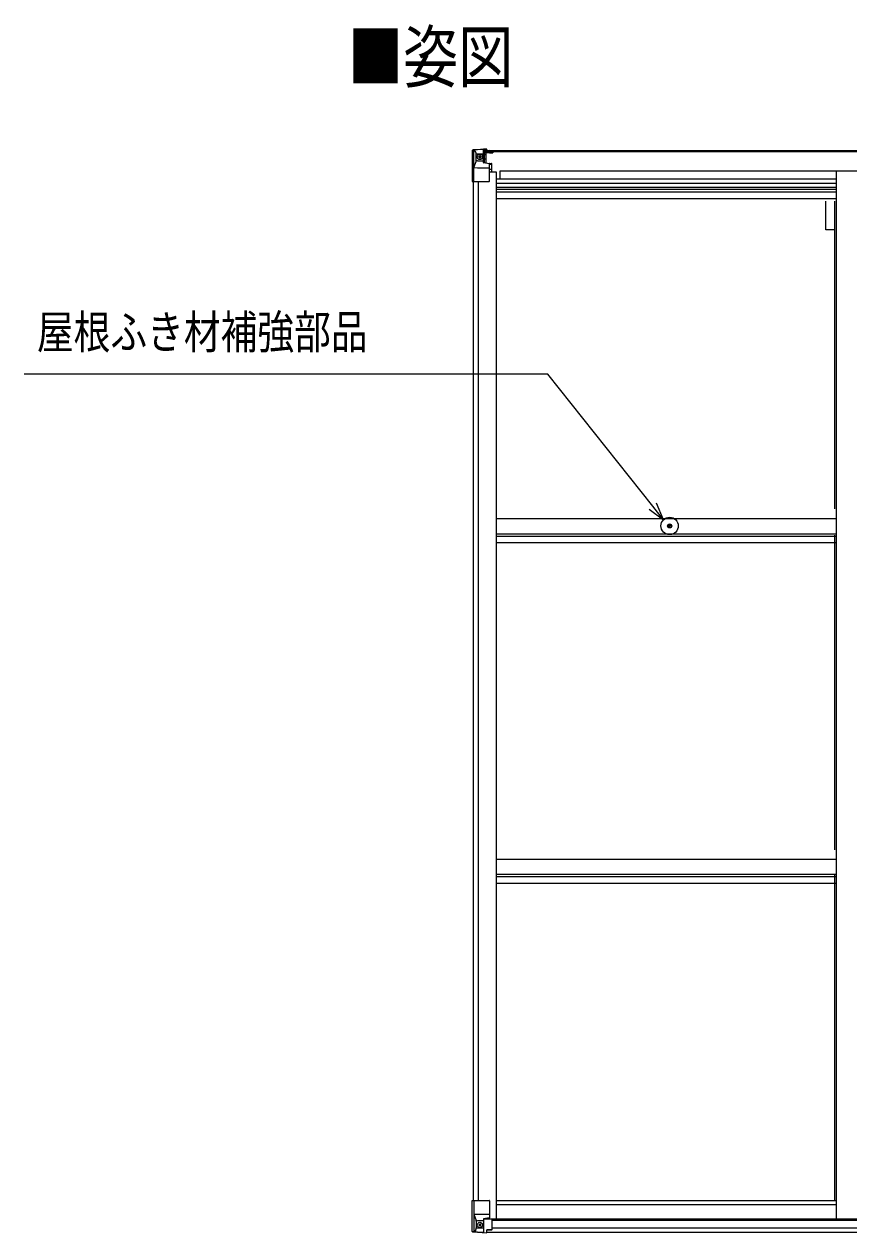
# Model space of a CAD drawing. Units: millimetres, scale not verified. Extents: x -8410 to 8410, y -5941 to 5943.
# Drawn here: x -3407 to -1791, y -136 to 2231 of the extents above; entities that cross this region are included whole.
import ezdxf
from ezdxf.enums import TextEntityAlignment as Align

# ---------------------------------------------------------------- set-up
doc = ezdxf.new("R2010")
doc.units = ezdxf.units.MM
doc.header["$LTSCALE"] = 30
for name, color, linetype in [('0-2_USER1', 3, 'Continuous'), ('0-5_YKK_13', 4, 'Continuous'), ('0-6_YKK_A1', 4, 'Continuous'), ('0-7_YKK_D', 6, 'Continuous')]:
    doc.layers.add(name, color=color, linetype=linetype)
doc.styles.add('ＭＳ ゴシック', font='')
doc.styles.get('ＭＳ ゴシック').set_extended_font_data('MS Gothic')

msp = doc.modelspace()

# ---------------------------------------------------------------- linework, layer by layer
at = {"layer": '0-5_YKK_13'}
for p, q in [((-2528.8, 1984.3), (-2528.8, 1984.26)), ((-2527.87, 1985.3), (-2527.87, 1985.3)), ((-2527.87, 1985.26), (-2527.87, 1985.3)), ((-2518.9, 1985.69), (-2526.82, 1985.21)), ((-2525.96, 1984.24), (-2525.96, 1984.18)), ((-2525.96, 1923.59), (-2525.96, 1984.18)), ((-2521.99, 1980.8), (-2524.73, 1984.47)), ((-2521.14, 1977.29), (-2518.81, 1977.35)), ((-2521.14, 1963.82), (-2521.14, 1977.29)), ((-2506.8, 1986.48), (-2518.8, 1985.69)), ((-2518.8, 1977.35), (-2506.8, 1977.35)), ((-2513.32, 1970.15), (-2513.32, 1969.19)), ((-2507.8, 1977.35), (-2506.8, 1977.35)), ((-2500.3, 1986.99), (-2506.8, 1986.59)), ((-2506.8, 1960.49), (-2506.8, 1986.59)), ((-2506.8, 1985.71), (-2500.3, 1986.1)), ((-2505.3, 1980.88), (-2506.8, 1980.88)), ((-2505.3, 1977.35), (-2506.8, 1977.35)), ((-2500.3, 1985.18), (-2505.3, 1985.09)), ((-2504.8, 1980.52), (-2505.3, 1980.52)), ((-2501.3, 1975.59), (-2505.3, 1975.59)), ((-2501.3, 1967.39), (-2505.3, 1967.39)), ((-2505.2, 1979.22), (-2501.3, 1979.22)), ((-2504.81, 1979.43), (-2504.81, 1979.6)), ((-2504.81, 1979.6), (-2504.8, 1979.6)), ((-2504.8, 1981.55), (-2504.8, 1979.6)), ((-2496.8, 1981.55), (-2504.8, 1981.55)), ((-2496.8, 1981.52), (-2504.8, 1981.52)), ((-2494.8, 1979.68), (-2504.8, 1979.6)), ((-2501.3, 1959.49), (-2501.3, 1979.46)), ((-2500.3, 1986.1), (-2500.3, 1986.99)), ((-2500.3, 1985.59), (-2500.3, 1986.1)), ((-2500.3, 1985.59), (-2500.3, 1985.18)), ((-2500.3, 1985.18), (-2500.3, 1984.36)), ((-2495.3, 1984.79), (-2495.3, 1984.36)), ((-2495, 1984.79), (-2495.3, 1984.79)), ((-2495, 1984.79), (-2493.31, 1984.36)), ((-2494.8, 1981.29), (-2489.8, 1981.29)), ((-2494.8, 1979.68), (-2494.8, 1981.29)), ((-2489.8, 1982.22), (-2489.8, 1981.29)), ((-2489.8, 1981.29), (-2488.8, 1981.29)), ((-2488.8, 1981.29), (-2488.8, 1982.22)), ((-2488.8, 1981.29), (-2488.8, 1979.72)), ((-2488.8, 1979.61), (-2488.8, 1979.72)), ((-2525.42, 1950.47), (-2521.27, 1962.56)), ((-2525.42, 1950.47), (-2518.8, 1950.26)), ((-2518.8, 1963.79), (-2521.14, 1963.82)), ((-2518.8, 1963.79), (-2506.8, 1963.79)), ((-2518.8, 1963.79), (-2518.8, 1963.79)), ((-2518.8, 1950.26), (-2494.8, 1950.26)), ((-2505.3, 1963.79), (-2506.8, 1963.79)), ((-2505.98, 1960.24), (-2495.63, 1958.58)), ((-2505.98, 1959.6), (-2505.98, 1960.24)), ((-2495.63, 1957.95), (-2505.98, 1959.6)), ((-2495.63, 1958.58), (-2495.63, 1957.95)), ((-2495.35, 1958.5), (-2491.3, 1958.47)), ((-2494.8, 1924.59), (-2494.8, 1957.69)), ((-2490.3, 1946.59), (-2494.8, 1946.59)), ((-2490.3, 1958.46), (-2491.3, 1958.47)), ((-2491.3, 1956.73), (-2490.3, 1956.74)), ((-2490.3, 1942.24), (-2490.3, 1958.46)), ((-2525.96, 1923.59), (-2495.8, 1923.59)), ((-2144.23, 1249.28), (-2143.12, 1249.3)), ((-2144.23, 1248.28), (-2143.12, 1248.26)), ((-2143.12, 1249.3), (-2142.6, 1249.4)), ((-2143.12, 1248.26), (-2142.6, 1248.16)), ((-2142.5, 1249.91), (-2142.6, 1249.4)), ((-2142.5, 1247.64), (-2142.6, 1248.16)), ((-2142.48, 1251.02), (-2142.5, 1249.91)), ((-2142.48, 1246.53), (-2142.5, 1247.64)), ((-2141.48, 1251.02), (-2141.46, 1249.91)), ((-2141.48, 1246.53), (-2141.46, 1247.64)), ((-2141.46, 1249.91), (-2141.36, 1249.4)), ((-2141.46, 1247.64), (-2141.36, 1248.16)), ((-2140.85, 1249.3), (-2141.36, 1249.4)), ((-2140.85, 1248.26), (-2141.36, 1248.16)), ((-2139.74, 1249.28), (-2140.85, 1249.3)), ((-2139.74, 1248.28), (-2140.85, 1248.26)), ((-2528.8, -72.39), (-2495.8, -72.39)), ((-2528.8, -133.1), (-2528.8, -72.39)), ((-2525.96, -72.39), (-2525.96, -132.97)), ((-2494.8, -73.39), (-2494.8, -106.48)), ((-2525.42, -99.27), (-2518.8, -99.05)), ((-2525.42, -99.27), (-2521.27, -111.35)), ((-2518.8, -112.59), (-2521.14, -112.62)), ((-2521.14, -112.62), (-2521.14, -126.09)), ((-2518.8, -99.05), (-2494.8, -99.05)), ((-2518.8, -112.59), (-2518.8, -112.59)), ((-2506.8, -112.59), (-2518.8, -112.59)), ((-2514.28, -118.95), (-2514.28, -117.99)), ((-2506.8, -108.6), (-2500.3, -108.6)), ((-2506.8, -108.6), (-2506.8, -135.39)), ((-2495.63, -106.74), (-2505.98, -108.4)), ((-2505.98, -108.4), (-2505.98, -108.6)), ((-2503.28, -108.6), (-2495.63, -107.38)), ((-2500.3, -108.6), (-2491.3, -108.63)), ((-2495.63, -107.38), (-2495.63, -106.74)), ((-2490.3, -109.54), (-2490.3, -129.7)), ((-2527.87, -134.05), (-2527.87, -134.1)), ((-2518.9, -134.48), (-2526.82, -134.01)), ((-2525.96, -133.04), (-2525.96, -132.97)), ((-2521.99, -129.6), (-2524.73, -133.26)), ((-2521.14, -126.09), (-2518.8, -126.15)), ((-2518.8, -126.14), (-2506.8, -126.14)), ((-2506.8, -135.27), (-2518.8, -134.49)), ((-2500.3, -135.78), (-2500.3, -129.84)), ((-2491.3, -130.41), (-2500.3, -130.47))]:
    msp.add_line(p, q, dxfattribs=at)
for points in [[(-2528.8, 1984.26), (-2528.8, 1923.59), (-2525.96, 1923.59)], [(-2527.87, 1985.3), (-2518.8, 1985.86), (-2506.8, 1986.59)], [(-2515.24, 1971.11), (-2516.2, 1971.11), (-2516.2, 1972.07), (-2515.24, 1972.07)], [(-2514.28, 1973.03), (-2514.28, 1973.99), (-2513.32, 1973.99), (-2513.32, 1973.03)], [(-2513.32, 1969.19), (-2514.28, 1969.19), (-2514.28, 1970.15)], [(-2512.36, 1972.07), (-2511.4, 1972.07), (-2511.4, 1971.11), (-2512.36, 1971.11)], [(-2500.3, 1985.59), (-2505.3, 1985.59), (-2505.3, 1960.13)], [(-2489.8, 1979.56), (-2504.8, 1979.43), (-2504.81, 1979.43)], [(-2504.8, 1980.52), (-2496.8, 1980.52), (-2496.8, 1982.22)], [(-2494.8, 1979.68), (-2494.8, 1979.67), (-2488.8, 1979.72)], [(-2491.3, 1958.47), (-2491.3, 1956.73), (-2494.8, 1956.72)], [(-2514.28, -117.99), (-2513.32, -117.99), (-2513.32, -118.95)], [(-2527.87, -134.1), (-2518.8, -134.65), (-2500.3, -135.78)], [(-2515.24, -120.87), (-2516.2, -120.87), (-2516.2, -119.91), (-2515.24, -119.91)], [(-2513.32, -121.83), (-2513.32, -122.79), (-2514.28, -122.79), (-2514.28, -121.83)], [(-2512.36, -119.91), (-2511.4, -119.91), (-2511.4, -120.87), (-2512.36, -120.87)], [(-2490.3, -129.7), (-2490.32, -129.8), (-2500.3, -129.84)]]:
    msp.add_lwpolyline(points, dxfattribs=at)
for centre, radius in [((-2513.8, 1971.59), 5.3), ((-2141.98, 1248.78), 17), ((-2141.98, 1248.78), 4), ((-2513.8, -120.39), 5.3)]:
    msp.add_circle(centre, radius, dxfattribs=at)
for centre, radius, start, end in [((-2527.81, 1984.3), 0.999, 93.4424, 179.95083), ((-2527.81, 1984.26), 0.999, 93.4424, 179.95083), ((-2527.8, 1984.3), 1, 93.50017, 180.00079), ((-2526.65, 1997.91), 12.7, 269.24466, 275.10311), ((-2524.68, 1984.3), 1.28, 131.17831, 182.45895), ((-2515.24, 1973.03), 0.96, 270, 0), ((-2515.24, 1970.15), 0.96, 0, 90), ((-2512.36, 1973.03), 0.96, 180, 270), ((-2512.36, 1970.15), 0.96, 90, 180), ((-2504.8, 1982.05), 0.5, 179.99802, 269.99691), ((-2504.8, 1982.02), 0.5, 180.00109, 270.00109), ((-2504.8, 1979.1), 0.5, 90.52895, 180.04464), ((-2504.79, 1978.92), 0.513, 91.88028, 181.04707), ((-2489.67, 1987.25), 7.69, 268.96999, 276.43426), ((-2505.87, 1961.17), 0.937, 182.32209, 263.26766), ((-2505.87, 1960.53), 0.937, 182.32209, 263.26766), ((-2495.74, 1957.65), 0.937, 2.32209, 83.26766), ((-2495.74, 1957.02), 0.937, 2.32209, 83.26766), ((-2495.8, 1924.59), 1, 270, 0), ((-2141.98, 1248.78), 2.3, 167.44414, 192.55586), ((-2141.98, 1248.78), 2.3, 77.44414, 102.55586), ((-2141.98, 1248.78), 2.3, 257.44414, 282.55586), ((-2141.98, 1248.78), 2.3, 347.44414, 12.55586), ((-2495.8, -73.39), 1, 0, 90), ((-2505.87, -109.33), 0.937, 96.73234, 129.06602), ((-2495.74, -105.81), 0.937, 276.73234, 357.67791), ((-2495.74, -106.45), 0.937, 276.73234, 357.67791), ((-2527.81, -133.06), 0.999, 180.04917, 266.5576), ((-2527.81, -133.09), 0.999, 180.04917, 266.5576), ((-2527.8, -133.1), 1, 179.99921, 266.49983), ((-2526.65, -146.71), 12.7, 84.89689, 90.75534), ((-2524.68, -133.09), 1.28, 177.54105, 228.82169), ((-2515.24, -118.95), 0.96, 270, 0), ((-2515.24, -121.83), 0.96, 0, 90), ((-2512.36, -118.95), 0.96, 180, 270), ((-2512.36, -121.83), 0.96, 90, 180)]:
    msp.add_arc(centre, radius, start, end, dxfattribs=at)
for centre, major_axis, ratio, start_param, end_param in [((-2326.87, 1997.61), (201, 12.36), 0.060933, 3.1373463, 3.1378449), ((-2525.87, 1985.38), (2, 0.12), 0.060933, 3.1378449, 4.2119296), ((-2525.68, 1982.28), (-0.02, 3), 0.466854, 5.5234897, 6.1575023), ((-2524.01, 1977.21), (0.03, 5), 0.573921, 4.7320603, 5.5159136), ((-2600.55, 1977.35), (81.75, 0), 0.061163, 0, 0.0007725), ((-2524.69, 1952.82), (0.85, 2.32), 0.403757, 2.3087461, 3.2744049), ((-2522.54, 1963.84), (0, 3), 0.468246, 4.2703918, 4.7058971), ((-2524.69, -101.62), (0.85, -2.32), 0.403757, 3.0087805, 3.9744392), ((-2522.54, -112.64), (0, -3), 0.468246, 1.5772882, 2.0127935), ((-2491.3, -109.54), (1, -0.021), 0.906239, 0.0187047, 1.589501), ((-2525.87, -134.18), (2, -0.12), 0.060933, 2.0712557, 3.1453404), ((-2326.87, -146.41), (201, -12.36), 0.060933, 3.1453404, 3.145839), ((-2525.67, -131.08), (-0.02, -3), 0.466854, 0.125683, 0.7596956), ((-2524.01, -126.01), (0.03, -5), 0.573921, 0.7672717, 1.551125), ((-2600.55, -126.14), (81.75, 0), 0.061163, 6.2824128, 6.2831853), ((-2491.3, -129.7), (1, 0.012), 0.707053, 4.7036637, 6.124411)]:
    msp.add_ellipse(centre, major_axis=major_axis, ratio=ratio, start_param=start_param, end_param=end_param, dxfattribs=at)
at = {"layer": '0-6_YKK_A1'}
for p, q in [((-2505.3, 1984.36), (355.7, 1984.36)), ((-2505.3, 1982.22), (355.7, 1982.22)), ((-2494.8, 1942.24), (-2481.8, 1942.24)), ((-2481.8, 1942.24), (-2481.8, -108.41)), ((-2474.3, 1928.56), (-2474.3, 1944.08)), ((-2474.3, 1944.08), (324.7, 1944.08)), ((-1815.8, 1944.06), (-1815.8, -108.41)), ((-2526.8, 1923.59), (-2526.8, -73.41)), ((-2517.1, 1923.59), (-2517.1, -73.41)), ((-2481.8, 1928.56), (-1815.8, 1928.56)), ((-2481.8, 1920.17), (-1815.8, 1920.17)), ((-2481.8, 1911.97), (-1815.8, 1911.97)), ((-2481.8, 1908.04), (-1815.8, 1908.04)), ((-2481.8, 1902.96), (-1815.8, 1902.96)), ((-2481.8, 1889.95), (-1815.8, 1889.95)), ((-1836, 1828.36), (-1836, 1884.63)), ((-1818.31, 1282.07), (-1818.31, 1884.63)), ((-1818.31, 1828.36), (-1836, 1828.36)), ((-2481.77, 1263.3), (-1815.8, 1263.3)), ((-2481.77, 1233.56), (-1815.8, 1233.56)), ((-2481.77, 1229.01), (-1815.8, 1229.01)), ((-2481.77, 1216), (-1815.8, 1216)), ((-1818.31, 614.61), (-1818.31, 1230.44)), ((-2481.77, 596.31), (-1815.8, 596.31)), ((-2481.77, 566.57), (-1815.8, 566.57)), ((-2481.77, 562.02), (-1815.8, 562.02)), ((-2481.77, 549.01), (-1815.8, 549.01)), ((-1818.31, -72.24), (-1818.31, 567.42)), ((-2481.8, -72.24), (-1815.8, -72.24)), ((-2481.8, -80.58), (-1815.8, -80.58)), ((-2502.07, -108.41), (352.46, -108.41)), ((-2490.3, -110.67), (340.7, -110.67)), ((-2500.3, -134.18), (350.7, -134.18)), ((-2490.3, -126.28), (340.7, -126.28))]:
    msp.add_line(p, q, dxfattribs=at)
at = {"layer": '0-7_YKK_D'}
for points in [[(-2153.81, 1260.99), (-2175.01, 1287.57), (-2381.01, 1545.96), (-3406.98, 1545.96)], [(-2182.13, 1281.89), (-2153.81, 1260.99), (-2167.88, 1293.25)]]:
    msp.add_lwpolyline(points, dxfattribs=at)

# ---------------------------------------------------------------- texts
at = {"layer": '0-2_USER1', "style": 'ＭＳ ゴシック', "width": 0.8}
msp.add_text('■姿図', height=98.97, dxfattribs=at).set_placement((-2772.4, 2088.4), align=Align.BOTTOM_LEFT)
at = {"layer": '0-7_YKK_D', "style": 'ＭＳ ゴシック', "width": 0.8}
msp.add_text('屋根ふき材補強部品', height=65.98, dxfattribs=at).set_placement((-3382, 1575.94), align=Align.BOTTOM_LEFT)

doc.saveas('drawing.dxf')
